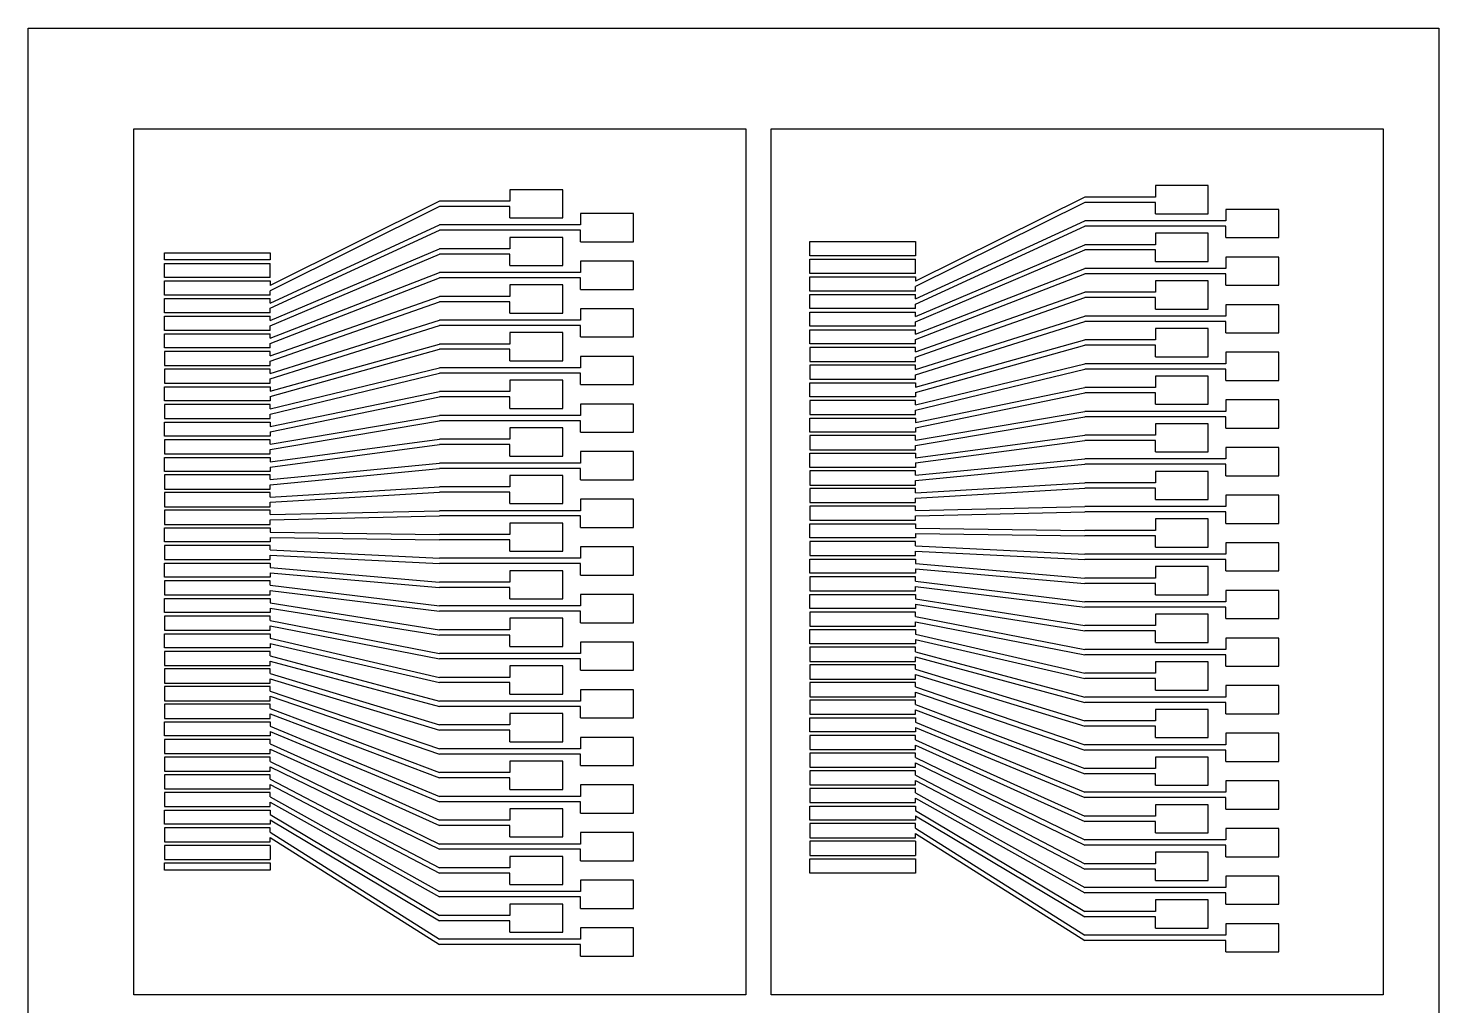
# Model space of a CAD drawing. Header units: inches. Extents: x 15.3 to 55.3, y 12.2 to 82.2.
# Drawn here: x 15.31 to 55.31, y 54.52 to 82.23 of the extents above; entities that cross this region are included whole.
import ezdxf

# ---------------------------------------------------------------- set-up
doc = ezdxf.new("R2010")
doc.units = ezdxf.units.IN
doc.header["$MEASUREMENT"] = 0
doc.layers.add('Foil', color=5, linetype='Continuous')

msp = doc.modelspace()

# ---------------------------------------------------------------- linework, layer by layer
at = {"layer": 'Foil'}
for p, q in [((15.308, 12.23), (15.308, 82.23)), ((15.308, 82.23), (55.308, 82.23)), ((55.308, 82.23), (55.308, 12.23)), ((18.308, 79.374), (35.657, 79.374)), ((18.308, 54.825), (18.308, 79.374)), ((35.657, 79.374), (35.657, 54.825)), ((36.378, 79.374), (53.728, 79.374)), ((36.378, 54.825), (36.378, 79.374)), ((53.728, 79.374), (53.728, 54.825)), ((30.47, 77.652), (28.97, 77.652)), ((28.97, 77.652), (28.97, 77.327)), ((30.47, 76.852), (30.47, 77.652)), ((48.772, 77.768), (47.272, 77.768)), ((47.272, 77.768), (47.272, 77.443)), ((48.772, 76.968), (48.772, 77.768)), ((26.97, 77.327), (22.17, 74.94)), ((28.97, 77.327), (26.97, 77.327)), ((45.272, 77.443), (40.472, 75.055)), ((45.272, 77.293), (40.472, 74.905)), ((47.272, 77.443), (45.272, 77.443)), ((47.272, 77.293), (45.272, 77.293)), ((47.272, 76.968), (47.272, 77.293)), ((26.97, 77.177), (22.17, 74.79)), ((28.97, 77.177), (26.97, 77.177)), ((28.97, 76.852), (28.97, 77.177)), ((28.97, 76.852), (30.47, 76.852)), ((32.47, 76.977), (30.97, 76.977)), ((30.97, 76.977), (30.97, 76.652)), ((32.47, 76.177), (32.47, 76.977)), ((47.272, 76.968), (48.772, 76.968)), ((50.772, 77.093), (49.272, 77.093)), ((49.272, 77.093), (49.272, 76.768)), ((50.772, 76.293), (50.772, 77.093)), ((22.17, 74.44), (26.97, 76.652)), ((22.17, 74.29), (26.97, 76.502)), ((30.97, 76.652), (26.97, 76.652)), ((30.97, 76.502), (26.97, 76.502)), ((30.97, 76.177), (30.97, 76.502)), ((40.472, 74.555), (45.272, 76.768)), ((40.472, 74.405), (45.272, 76.618)), ((49.272, 76.768), (45.272, 76.768)), ((49.272, 76.618), (45.272, 76.618)), ((48.772, 76.418), (47.272, 76.418)), ((47.272, 76.418), (47.272, 76.093)), ((48.772, 75.618), (48.772, 76.418)), ((49.272, 76.293), (49.272, 76.618)), ((30.47, 76.302), (28.97, 76.302)), ((28.97, 76.302), (28.97, 75.977)), ((30.47, 75.502), (30.47, 76.302)), ((30.97, 76.177), (32.47, 76.177)), ((37.472, 75.78), (37.472, 76.18)), ((37.472, 76.18), (40.472, 76.18)), ((40.472, 76.18), (40.472, 75.78)), ((40.472, 74.055), (45.272, 76.093)), ((47.272, 76.093), (45.272, 76.093)), ((49.272, 76.293), (50.772, 76.293)), ((19.17, 75.665), (19.17, 75.865)), ((19.17, 75.865), (22.17, 75.865)), ((22.17, 75.665), (19.17, 75.665)), ((22.17, 73.94), (26.97, 75.977)), ((22.17, 75.865), (22.17, 75.665)), ((22.17, 73.79), (26.97, 75.827)), ((28.97, 75.977), (26.97, 75.977)), ((28.97, 75.827), (26.97, 75.827)), ((28.97, 75.502), (28.97, 75.827)), ((32.47, 75.627), (30.97, 75.627)), ((30.97, 75.627), (30.97, 75.302)), ((32.47, 74.827), (32.47, 75.627)), ((40.472, 75.78), (37.472, 75.78)), ((37.472, 75.28), (37.472, 75.68)), ((37.472, 75.68), (40.472, 75.68)), ((40.472, 73.905), (45.272, 75.943)), ((40.472, 75.28), (40.472, 75.68)), ((47.272, 75.943), (45.272, 75.943)), ((47.272, 75.618), (47.272, 75.943)), ((47.272, 75.618), (48.772, 75.618)), ((50.772, 75.743), (49.272, 75.743)), ((49.272, 75.743), (49.272, 75.418)), ((50.772, 74.943), (50.772, 75.743)), ((19.17, 75.165), (19.17, 75.565)), ((19.17, 75.565), (22.17, 75.565)), ((22.17, 75.165), (22.17, 75.565)), ((22.17, 73.44), (26.97, 75.302)), ((30.97, 75.302), (26.97, 75.302)), ((28.97, 75.502), (30.47, 75.502)), ((40.472, 75.28), (37.472, 75.28)), ((40.472, 73.555), (45.272, 75.418)), ((40.472, 73.405), (45.272, 75.268)), ((49.272, 75.418), (45.272, 75.418)), ((49.272, 75.268), (45.272, 75.268)), ((49.272, 74.943), (49.272, 75.268)), ((22.17, 75.165), (19.17, 75.165)), ((19.17, 74.665), (19.17, 75.065)), ((19.17, 75.065), (22.17, 75.065)), ((22.17, 73.29), (26.97, 75.152)), ((22.17, 75.065), (22.17, 74.94)), ((30.97, 75.152), (26.97, 75.152)), ((30.47, 74.952), (28.97, 74.952)), ((28.97, 74.952), (28.97, 74.627)), ((30.47, 74.152), (30.47, 74.952)), ((30.97, 74.827), (30.97, 75.152)), ((30.97, 74.827), (32.47, 74.827)), ((37.472, 74.78), (37.472, 75.18)), ((37.472, 75.18), (40.472, 75.18)), ((40.472, 75.18), (40.472, 75.055)), ((40.472, 74.78), (40.472, 74.905)), ((48.772, 75.068), (47.272, 75.068)), ((47.272, 75.068), (47.272, 74.743)), ((48.772, 74.268), (48.772, 75.068)), ((49.272, 74.943), (50.772, 74.943)), ((22.17, 74.665), (19.17, 74.665)), ((19.17, 74.165), (19.17, 74.565)), ((19.17, 74.565), (22.17, 74.565)), ((22.17, 74.665), (22.17, 74.79)), ((22.17, 72.94), (26.97, 74.627)), ((22.17, 74.44), (22.17, 74.565)), ((22.17, 72.79), (26.97, 74.477)), ((28.97, 74.627), (26.97, 74.627)), ((28.97, 74.477), (26.97, 74.477)), ((28.97, 74.152), (28.97, 74.477)), ((40.472, 74.78), (37.472, 74.78)), ((37.472, 74.28), (37.472, 74.68)), ((37.472, 74.68), (40.472, 74.68)), ((40.472, 73.055), (45.272, 74.743)), ((40.472, 74.555), (40.472, 74.68)), ((40.472, 72.905), (45.272, 74.593)), ((40.472, 74.28), (40.472, 74.405)), ((47.272, 74.743), (45.272, 74.743)), ((47.272, 74.593), (45.272, 74.593)), ((47.272, 74.268), (47.272, 74.593)), ((22.17, 74.165), (19.17, 74.165)), ((19.17, 73.665), (19.17, 74.065)), ((19.17, 74.065), (22.17, 74.065)), ((22.17, 74.165), (22.17, 74.29)), ((22.17, 73.94), (22.17, 74.065)), ((28.97, 74.152), (30.47, 74.152)), ((32.47, 74.277), (30.97, 74.277)), ((30.97, 74.277), (30.97, 73.952)), ((32.47, 73.477), (32.47, 74.277)), ((40.472, 74.28), (37.472, 74.28)), ((37.472, 73.78), (37.472, 74.18)), ((37.472, 74.18), (40.472, 74.18)), ((40.472, 74.055), (40.472, 74.18)), ((40.472, 72.555), (45.272, 74.068)), ((49.272, 74.068), (45.272, 74.068)), ((47.272, 74.268), (48.772, 74.268)), ((50.772, 74.393), (49.272, 74.393)), ((49.272, 74.393), (49.272, 74.068)), ((50.772, 73.593), (50.772, 74.393)), ((22.17, 73.665), (19.17, 73.665)), ((22.17, 72.44), (26.97, 73.952)), ((22.17, 72.29), (26.97, 73.802)), ((22.17, 73.665), (22.17, 73.79)), ((30.97, 73.952), (26.97, 73.952)), ((30.97, 73.802), (26.97, 73.802)), ((30.47, 73.602), (28.97, 73.602)), ((28.97, 73.602), (28.97, 73.277)), ((30.47, 72.802), (30.47, 73.602)), ((30.97, 73.477), (30.97, 73.802)), ((40.472, 73.78), (37.472, 73.78)), ((37.472, 73.28), (37.472, 73.68)), ((37.472, 73.68), (40.472, 73.68)), ((40.472, 72.405), (45.272, 73.918)), ((40.472, 73.78), (40.472, 73.905)), ((40.472, 73.555), (40.472, 73.68)), ((49.272, 73.918), (45.272, 73.918)), ((48.772, 73.718), (47.272, 73.718)), ((47.272, 73.718), (47.272, 73.393)), ((48.772, 72.918), (48.772, 73.718)), ((49.272, 73.593), (49.272, 73.918)), ((19.17, 73.165), (19.17, 73.565)), ((19.17, 73.565), (22.17, 73.565)), ((22.17, 73.44), (22.17, 73.565)), ((22.17, 73.165), (22.17, 73.29)), ((22.17, 71.94), (26.97, 73.277)), ((28.97, 73.277), (26.97, 73.277)), ((30.97, 73.477), (32.47, 73.477)), ((40.472, 73.28), (37.472, 73.28)), ((40.472, 73.28), (40.472, 73.405)), ((40.472, 72.055), (45.272, 73.393)), ((40.472, 71.905), (45.272, 73.243)), ((47.272, 73.393), (45.272, 73.393)), ((47.272, 73.243), (45.272, 73.243)), ((47.272, 72.918), (47.272, 73.243)), ((49.272, 73.593), (50.772, 73.593)), ((22.17, 73.165), (19.17, 73.165)), ((22.17, 73.065), (19.17, 73.065)), ((19.17, 73.065), (19.17, 72.665)), ((22.17, 71.79), (26.97, 73.127)), ((22.17, 72.94), (22.17, 73.065)), ((28.97, 73.127), (26.97, 73.127)), ((28.97, 72.802), (28.97, 73.127)), ((28.97, 72.802), (30.47, 72.802)), ((32.47, 72.927), (30.97, 72.927)), ((30.97, 72.927), (30.97, 72.602)), ((32.47, 72.127), (32.47, 72.927)), ((40.472, 73.18), (37.472, 73.18)), ((37.472, 73.18), (37.472, 72.78)), ((40.472, 73.055), (40.472, 73.18)), ((40.472, 72.78), (40.472, 72.905)), ((47.272, 72.918), (48.772, 72.918)), ((50.772, 73.043), (49.272, 73.043)), ((49.272, 73.043), (49.272, 72.718)), ((50.772, 72.243), (50.772, 73.043)), ((19.17, 72.665), (22.17, 72.665)), ((22.17, 72.565), (19.17, 72.565)), ((19.17, 72.565), (19.17, 72.165)), ((22.17, 72.665), (22.17, 72.79)), ((22.17, 71.44), (26.97, 72.602)), ((22.17, 72.44), (22.17, 72.565)), ((22.17, 71.29), (26.97, 72.452)), ((30.97, 72.602), (26.97, 72.602)), ((30.97, 72.452), (26.97, 72.452)), ((30.97, 72.127), (30.97, 72.452)), ((37.472, 72.78), (40.472, 72.78)), ((40.472, 72.68), (37.472, 72.68)), ((37.472, 72.68), (37.472, 72.28)), ((40.472, 71.555), (45.272, 72.718)), ((40.472, 72.555), (40.472, 72.68)), ((40.472, 71.405), (45.272, 72.568)), ((40.472, 72.28), (40.472, 72.405)), ((49.272, 72.718), (45.272, 72.718)), ((49.272, 72.568), (45.272, 72.568)), ((49.272, 72.243), (49.272, 72.568)), ((19.17, 72.165), (22.17, 72.165)), ((19.17, 71.665), (19.17, 72.065)), ((19.17, 72.065), (22.17, 72.065)), ((22.17, 72.165), (22.17, 72.29)), ((22.17, 72.065), (22.17, 71.94)), ((30.47, 72.252), (28.97, 72.252)), ((28.97, 72.252), (28.97, 71.927)), ((30.47, 71.452), (30.47, 72.252)), ((30.97, 72.127), (32.47, 72.127)), ((37.472, 72.28), (40.472, 72.28)), ((37.472, 71.78), (37.472, 72.18)), ((37.472, 72.18), (40.472, 72.18)), ((40.472, 72.18), (40.472, 72.055)), ((40.472, 71.055), (45.272, 72.043)), ((47.272, 72.043), (45.272, 72.043)), ((48.772, 72.368), (47.272, 72.368)), ((47.272, 72.368), (47.272, 72.043)), ((48.772, 71.568), (48.772, 72.368)), ((49.272, 72.243), (50.772, 72.243)), ((22.17, 71.665), (19.17, 71.665)), ((22.17, 70.94), (26.97, 71.927)), ((22.17, 71.79), (22.17, 71.665)), ((22.17, 70.79), (26.97, 71.777)), ((28.97, 71.927), (26.97, 71.927)), ((28.97, 71.777), (26.97, 71.777)), ((28.97, 71.452), (28.97, 71.777)), ((40.472, 71.78), (37.472, 71.78)), ((40.472, 71.68), (37.472, 71.68)), ((37.472, 71.68), (37.472, 71.28)), ((40.472, 71.905), (40.472, 71.78)), ((40.472, 70.905), (45.272, 71.893)), ((40.472, 71.555), (40.472, 71.68)), ((47.272, 71.893), (45.272, 71.893)), ((47.272, 71.568), (47.272, 71.893)), ((50.772, 71.693), (49.272, 71.693)), ((49.272, 71.693), (49.272, 71.368)), ((50.772, 70.893), (50.772, 71.693)), ((22.17, 71.565), (19.17, 71.565)), ((19.17, 71.565), (19.17, 71.165)), ((22.17, 71.44), (22.17, 71.565)), ((22.17, 71.165), (22.17, 71.29)), ((22.17, 70.44), (26.97, 71.252)), ((30.97, 71.252), (26.97, 71.252)), ((28.97, 71.452), (30.47, 71.452)), ((32.47, 71.577), (30.97, 71.577)), ((30.97, 71.577), (30.97, 71.252)), ((32.47, 70.777), (32.47, 71.577)), ((37.472, 71.28), (40.472, 71.28)), ((40.472, 71.28), (40.472, 71.405)), ((40.472, 70.555), (45.272, 71.368)), ((40.472, 70.405), (45.272, 71.218)), ((49.272, 71.368), (45.272, 71.368)), ((49.272, 71.218), (45.272, 71.218)), ((47.272, 71.568), (48.772, 71.568)), ((49.272, 70.893), (49.272, 71.218)), ((19.17, 71.165), (22.17, 71.165)), ((19.17, 70.665), (19.17, 71.065)), ((19.17, 71.065), (22.17, 71.065)), ((22.17, 70.29), (26.97, 71.102)), ((22.17, 71.065), (22.17, 70.94)), ((30.97, 71.102), (26.97, 71.102)), ((30.47, 70.902), (28.97, 70.902)), ((28.97, 70.902), (28.97, 70.577)), ((30.47, 70.102), (30.47, 70.902)), ((30.97, 70.777), (30.97, 71.102)), ((37.472, 70.78), (37.472, 71.18)), ((37.472, 71.18), (40.472, 71.18)), ((40.472, 71.18), (40.472, 71.055)), ((40.472, 70.905), (40.472, 70.78)), ((48.772, 71.018), (47.272, 71.018)), ((47.272, 71.018), (47.272, 70.693)), ((48.772, 70.218), (48.772, 71.018)), ((49.272, 70.893), (50.772, 70.893)), ((22.17, 70.665), (19.17, 70.665)), ((22.17, 70.565), (19.17, 70.565)), ((19.17, 70.565), (19.17, 70.165)), ((22.17, 70.79), (22.17, 70.665)), ((22.17, 69.94), (26.97, 70.577)), ((22.17, 70.44), (22.17, 70.565)), ((22.17, 69.79), (26.97, 70.427)), ((28.97, 70.577), (26.97, 70.577)), ((28.97, 70.427), (26.97, 70.427)), ((28.97, 70.102), (28.97, 70.427)), ((30.97, 70.777), (32.47, 70.777)), ((40.472, 70.78), (37.472, 70.78)), ((40.472, 70.68), (37.472, 70.68)), ((37.472, 70.68), (37.472, 70.28)), ((40.472, 70.055), (45.272, 70.693)), ((40.472, 70.555), (40.472, 70.68)), ((40.472, 69.905), (45.272, 70.543)), ((40.472, 70.28), (40.472, 70.405)), ((47.272, 70.693), (45.272, 70.693)), ((47.272, 70.543), (45.272, 70.543)), ((47.272, 70.218), (47.272, 70.543)), ((19.17, 70.165), (22.17, 70.165)), ((19.17, 69.665), (19.17, 70.065)), ((19.17, 70.065), (22.17, 70.065)), ((22.17, 70.165), (22.17, 70.29)), ((22.17, 70.065), (22.17, 69.94)), ((28.97, 70.102), (30.47, 70.102)), ((32.47, 70.227), (30.97, 70.227)), ((30.97, 70.227), (30.97, 69.902)), ((32.47, 69.427), (32.47, 70.227)), ((37.472, 70.28), (40.472, 70.28)), ((37.472, 69.78), (37.472, 70.18)), ((37.472, 70.18), (40.472, 70.18)), ((40.472, 70.18), (40.472, 70.055)), ((40.472, 69.555), (45.272, 70.018)), ((49.272, 70.018), (45.272, 70.018)), ((47.272, 70.218), (48.772, 70.218)), ((50.772, 70.343), (49.272, 70.343)), ((49.272, 70.343), (49.272, 70.018)), ((50.772, 69.543), (50.772, 70.343)), ((22.17, 69.665), (19.17, 69.665)), ((22.17, 69.44), (26.97, 69.902)), ((22.17, 69.79), (22.17, 69.665)), ((22.17, 69.29), (26.97, 69.752)), ((30.97, 69.902), (26.97, 69.902)), ((30.97, 69.752), (26.97, 69.752)), ((30.97, 69.427), (30.97, 69.752)), ((40.472, 69.78), (37.472, 69.78)), ((40.472, 69.68), (37.472, 69.68)), ((37.472, 69.68), (37.472, 69.28)), ((40.472, 69.905), (40.472, 69.78)), ((40.472, 69.405), (45.272, 69.868)), ((40.472, 69.555), (40.472, 69.68)), ((49.272, 69.868), (45.272, 69.868)), ((48.772, 69.668), (47.272, 69.668)), ((47.272, 69.668), (47.272, 69.343)), ((48.772, 68.868), (48.772, 69.668)), ((49.272, 69.543), (49.272, 69.868)), ((22.17, 69.565), (19.17, 69.565)), ((19.17, 69.565), (19.17, 69.165)), ((22.17, 69.44), (22.17, 69.565)), ((22.17, 69.165), (22.17, 69.29)), ((22.17, 68.94), (26.97, 69.227)), ((28.97, 69.227), (26.97, 69.227)), ((30.47, 69.552), (28.97, 69.552)), ((28.97, 69.552), (28.97, 69.227)), ((30.47, 68.752), (30.47, 69.552)), ((30.97, 69.427), (32.47, 69.427)), ((37.472, 69.28), (40.472, 69.28)), ((40.472, 69.28), (40.472, 69.405)), ((40.472, 69.055), (45.272, 69.343)), ((47.272, 69.343), (45.272, 69.343)), ((49.272, 69.543), (50.772, 69.543)), ((19.17, 69.165), (22.17, 69.165)), ((22.17, 69.065), (19.17, 69.065)), ((19.17, 69.065), (19.17, 68.665)), ((22.17, 68.79), (26.97, 69.077)), ((22.17, 68.94), (22.17, 69.065)), ((28.97, 69.077), (26.97, 69.077)), ((28.97, 68.752), (28.97, 69.077)), ((32.47, 68.877), (30.97, 68.877)), ((30.97, 68.877), (30.97, 68.552)), ((32.47, 68.077), (32.47, 68.877)), ((40.472, 69.18), (37.472, 69.18)), ((37.472, 69.18), (37.472, 68.78)), ((40.472, 68.905), (45.272, 69.193)), ((40.472, 69.055), (40.472, 69.18)), ((40.472, 68.78), (40.472, 68.905)), ((47.272, 69.193), (45.272, 69.193)), ((47.272, 68.868), (47.272, 69.193)), ((47.272, 68.868), (48.772, 68.868)), ((50.772, 68.993), (49.272, 68.993)), ((49.272, 68.993), (49.272, 68.668)), ((50.772, 68.193), (50.772, 68.993)), ((19.17, 68.665), (22.17, 68.665)), ((22.17, 68.565), (19.17, 68.565)), ((19.17, 68.565), (19.17, 68.165)), ((22.17, 68.665), (22.17, 68.79)), ((22.17, 68.44), (22.17, 68.565)), ((22.17, 68.44), (26.97, 68.552)), ((22.17, 68.29), (26.97, 68.402)), ((30.97, 68.552), (26.97, 68.552)), ((30.97, 68.402), (26.97, 68.402)), ((28.97, 68.752), (30.47, 68.752)), ((30.97, 68.077), (30.97, 68.402)), ((37.472, 68.78), (40.472, 68.78)), ((40.472, 68.68), (37.472, 68.68)), ((37.472, 68.68), (37.472, 68.28)), ((40.472, 68.555), (40.472, 68.68)), ((40.472, 68.555), (45.272, 68.668)), ((40.472, 68.405), (45.272, 68.518)), ((40.472, 68.28), (40.472, 68.405)), ((49.272, 68.668), (45.272, 68.668)), ((49.272, 68.518), (45.272, 68.518)), ((49.272, 68.193), (49.272, 68.518)), ((19.17, 68.165), (22.17, 68.165)), ((19.17, 67.665), (19.17, 68.065)), ((19.17, 68.065), (22.17, 68.065)), ((22.17, 68.165), (22.17, 68.29)), ((22.17, 68.065), (22.17, 67.94)), ((30.47, 68.202), (28.97, 68.202)), ((28.97, 68.202), (28.97, 67.877)), ((30.47, 67.402), (30.47, 68.202)), ((30.97, 68.077), (32.47, 68.077)), ((37.472, 68.28), (40.472, 68.28)), ((37.472, 67.78), (37.472, 68.18)), ((37.472, 68.18), (40.472, 68.18)), ((40.472, 68.18), (40.472, 68.055)), ((40.472, 68.055), (45.272, 67.993)), ((48.772, 68.318), (47.272, 68.318)), ((47.272, 68.318), (47.272, 67.993)), ((48.772, 67.518), (48.772, 68.318)), ((49.272, 68.193), (50.772, 68.193)), ((22.17, 67.665), (19.17, 67.665)), ((22.17, 67.94), (26.97, 67.877)), ((22.17, 67.79), (22.17, 67.665)), ((22.17, 67.79), (26.97, 67.727)), ((28.97, 67.877), (26.97, 67.877)), ((28.97, 67.727), (26.97, 67.727)), ((28.97, 67.402), (28.97, 67.727)), ((40.472, 67.78), (37.472, 67.78)), ((40.472, 67.68), (37.472, 67.68)), ((37.472, 67.68), (37.472, 67.28)), ((40.472, 67.905), (40.472, 67.78)), ((40.472, 67.905), (45.272, 67.843)), ((40.472, 67.555), (40.472, 67.68)), ((47.272, 67.993), (45.272, 67.993)), ((47.272, 67.843), (45.272, 67.843)), ((47.272, 67.518), (47.272, 67.843)), ((50.772, 67.643), (49.272, 67.643)), ((49.272, 67.643), (49.272, 67.318)), ((50.772, 66.843), (50.772, 67.643)), ((22.17, 67.565), (19.17, 67.565)), ((19.17, 67.565), (19.17, 67.165)), ((22.17, 67.44), (22.17, 67.565)), ((22.17, 67.44), (26.97, 67.202)), ((22.17, 67.165), (22.17, 67.29)), ((22.17, 67.29), (26.97, 67.052)), ((30.97, 67.202), (26.97, 67.202)), ((28.97, 67.402), (30.47, 67.402)), ((32.47, 67.527), (30.97, 67.527)), ((30.97, 67.527), (30.97, 67.202)), ((32.47, 66.727), (32.47, 67.527)), ((37.472, 67.28), (40.472, 67.28)), ((40.472, 67.555), (45.272, 67.318)), ((40.472, 67.28), (40.472, 67.405)), ((40.472, 67.405), (45.272, 67.168)), ((49.272, 67.318), (45.272, 67.318)), ((47.272, 67.518), (48.772, 67.518)), ((19.17, 67.165), (22.17, 67.165)), ((19.17, 66.665), (19.17, 67.065)), ((19.17, 67.065), (22.17, 67.065)), ((22.17, 67.065), (22.17, 66.94)), ((22.17, 66.94), (26.97, 66.527)), ((30.97, 67.052), (26.97, 67.052)), ((30.47, 66.852), (28.97, 66.852)), ((28.97, 66.852), (28.97, 66.527)), ((30.47, 66.052), (30.47, 66.852)), ((30.97, 66.727), (30.97, 67.052)), ((37.472, 66.78), (37.472, 67.18)), ((37.472, 67.18), (40.472, 67.18)), ((40.472, 67.18), (40.472, 67.055)), ((40.472, 67.055), (45.272, 66.643)), ((40.472, 66.905), (40.472, 66.78)), ((40.472, 66.905), (45.272, 66.493)), ((49.272, 67.168), (45.272, 67.168)), ((48.772, 66.968), (47.272, 66.968)), ((47.272, 66.968), (47.272, 66.643)), ((48.772, 66.168), (48.772, 66.968)), ((49.272, 66.843), (49.272, 67.168)), ((49.272, 66.843), (50.772, 66.843)), ((22.17, 66.665), (19.17, 66.665)), ((22.17, 66.565), (19.17, 66.565)), ((19.17, 66.565), (19.17, 66.165)), ((22.17, 66.79), (22.17, 66.665)), ((22.17, 66.79), (26.97, 66.377)), ((22.17, 66.44), (22.17, 66.565)), ((22.17, 66.44), (26.97, 65.852)), ((28.97, 66.527), (26.97, 66.527)), ((30.97, 66.727), (32.47, 66.727)), ((40.472, 66.78), (37.472, 66.78)), ((40.472, 66.68), (37.472, 66.68)), ((37.472, 66.68), (37.472, 66.28)), ((40.472, 66.555), (40.472, 66.68)), ((40.472, 66.555), (45.272, 65.968)), ((40.472, 66.28), (40.472, 66.405)), ((40.472, 66.405), (45.272, 65.818)), ((47.272, 66.643), (45.272, 66.643)), ((47.272, 66.493), (45.272, 66.493)), ((47.272, 66.168), (47.272, 66.493)), ((19.17, 66.165), (22.17, 66.165)), ((19.17, 65.665), (19.17, 66.065)), ((19.17, 66.065), (22.17, 66.065)), ((22.17, 66.165), (22.17, 66.29)), ((22.17, 66.29), (26.97, 65.702)), ((22.17, 66.065), (22.17, 65.94)), ((28.97, 66.377), (26.97, 66.377)), ((28.97, 66.052), (28.97, 66.377)), ((28.97, 66.052), (30.47, 66.052)), ((32.47, 66.177), (30.97, 66.177)), ((30.97, 66.177), (30.97, 65.852)), ((32.47, 65.377), (32.47, 66.177)), ((37.472, 66.28), (40.472, 66.28)), ((37.472, 65.78), (37.472, 66.18)), ((37.472, 66.18), (40.472, 66.18)), ((40.472, 66.18), (40.472, 66.055)), ((40.472, 66.055), (45.272, 65.293)), ((47.272, 66.168), (48.772, 66.168)), ((50.772, 66.293), (49.272, 66.293)), ((49.272, 66.293), (49.272, 65.968)), ((50.772, 65.493), (50.772, 66.293)), ((22.17, 65.665), (19.17, 65.665)), ((22.17, 65.94), (26.97, 65.177)), ((22.17, 65.79), (22.17, 65.665)), ((22.17, 65.79), (26.97, 65.027)), ((30.97, 65.852), (26.97, 65.852)), ((30.97, 65.702), (26.97, 65.702)), ((30.97, 65.377), (30.97, 65.702)), ((40.472, 65.78), (37.472, 65.78)), ((40.472, 65.68), (37.472, 65.68)), ((37.472, 65.68), (37.472, 65.28)), ((40.472, 65.905), (40.472, 65.78)), ((40.472, 65.905), (45.272, 65.143)), ((40.472, 65.555), (40.472, 65.68)), ((49.272, 65.968), (45.272, 65.968)), ((49.272, 65.818), (45.272, 65.818)), ((48.772, 65.618), (47.272, 65.618)), ((47.272, 65.618), (47.272, 65.293)), ((48.772, 64.818), (48.772, 65.618)), ((49.272, 65.493), (49.272, 65.818)), ((22.17, 65.565), (19.17, 65.565)), ((19.17, 65.565), (19.17, 65.165)), ((22.17, 65.44), (22.17, 65.565)), ((22.17, 65.44), (26.97, 64.502)), ((22.17, 65.165), (22.17, 65.29)), ((22.17, 65.29), (26.97, 64.352)), ((30.47, 65.502), (28.97, 65.502)), ((28.97, 65.502), (28.97, 65.177)), ((30.47, 64.702), (30.47, 65.502)), ((30.97, 65.377), (32.47, 65.377)), ((37.472, 65.28), (40.472, 65.28)), ((40.472, 65.555), (45.272, 64.618)), ((40.472, 65.28), (40.472, 65.405)), ((40.472, 65.405), (45.272, 64.468)), ((47.272, 65.293), (45.272, 65.293)), ((49.272, 65.493), (50.772, 65.493)), ((19.17, 65.165), (22.17, 65.165)), ((19.17, 64.665), (19.17, 65.065)), ((19.17, 65.065), (22.17, 65.065)), ((22.17, 65.065), (22.17, 64.94)), ((22.17, 64.94), (26.97, 63.827)), ((28.97, 65.177), (26.97, 65.177)), ((28.97, 65.027), (26.97, 65.027)), ((28.97, 64.702), (28.97, 65.027)), ((32.47, 64.827), (30.97, 64.827)), ((30.97, 64.827), (30.97, 64.502)), ((32.47, 64.027), (32.47, 64.827)), ((37.472, 64.78), (37.472, 65.18)), ((37.472, 65.18), (40.472, 65.18)), ((40.472, 65.18), (40.472, 65.055)), ((40.472, 65.055), (45.272, 63.943)), ((40.472, 64.905), (40.472, 64.78)), ((40.472, 64.905), (45.272, 63.793)), ((47.272, 65.143), (45.272, 65.143)), ((47.272, 64.818), (47.272, 65.143)), ((47.272, 64.818), (48.772, 64.818)), ((50.772, 64.943), (49.272, 64.943)), ((49.272, 64.943), (49.272, 64.618)), ((50.772, 64.143), (50.772, 64.943)), ((22.17, 64.665), (19.17, 64.665)), ((22.17, 64.565), (19.17, 64.565)), ((19.17, 64.565), (19.17, 64.165)), ((22.17, 64.79), (22.17, 64.665)), ((22.17, 64.79), (26.97, 63.677)), ((22.17, 64.44), (22.17, 64.565)), ((22.17, 64.44), (26.97, 63.152)), ((30.97, 64.502), (26.97, 64.502)), ((28.97, 64.702), (30.47, 64.702)), ((40.472, 64.78), (37.472, 64.78)), ((40.472, 64.68), (37.472, 64.68)), ((37.472, 64.68), (37.472, 64.28)), ((40.472, 64.555), (40.472, 64.68)), ((40.472, 64.555), (45.272, 63.268)), ((40.472, 64.28), (40.472, 64.405)), ((40.472, 64.405), (45.272, 63.118)), ((49.272, 64.618), (45.272, 64.618)), ((49.272, 64.468), (45.272, 64.468)), ((49.272, 64.143), (49.272, 64.468)), ((19.17, 64.165), (22.17, 64.165)), ((22.17, 64.065), (19.17, 64.065)), ((19.17, 64.065), (19.17, 63.665)), ((22.17, 64.165), (22.17, 64.29)), ((22.17, 64.29), (26.97, 63.002)), ((22.17, 63.94), (22.17, 64.065)), ((30.97, 64.352), (26.97, 64.352)), ((30.47, 64.152), (28.97, 64.152)), ((28.97, 64.152), (28.97, 63.827)), ((30.47, 63.352), (30.47, 64.152)), ((30.97, 64.027), (30.97, 64.352)), ((30.97, 64.027), (32.47, 64.027)), ((37.472, 64.28), (40.472, 64.28)), ((40.472, 64.18), (37.472, 64.18)), ((37.472, 64.18), (37.472, 63.78)), ((40.472, 64.055), (40.472, 64.18)), ((40.472, 64.055), (45.272, 62.593)), ((48.772, 64.268), (47.272, 64.268)), ((47.272, 64.268), (47.272, 63.943)), ((48.772, 63.468), (48.772, 64.268)), ((49.272, 64.143), (50.772, 64.143)), ((19.17, 63.665), (22.17, 63.665)), ((22.17, 63.94), (26.97, 62.477)), ((22.17, 63.665), (22.17, 63.79)), ((22.17, 63.79), (26.97, 62.327)), ((28.97, 63.827), (26.97, 63.827)), ((28.97, 63.677), (26.97, 63.677)), ((28.97, 63.352), (28.97, 63.677)), ((37.472, 63.78), (40.472, 63.78)), ((40.472, 63.68), (37.472, 63.68)), ((37.472, 63.68), (37.472, 63.28)), ((40.472, 63.78), (40.472, 63.905)), ((40.472, 63.905), (45.272, 62.443)), ((40.472, 63.555), (40.472, 63.68)), ((47.272, 63.943), (45.272, 63.943)), ((47.272, 63.793), (45.272, 63.793)), ((47.272, 63.468), (47.272, 63.793)), ((22.17, 63.565), (19.17, 63.565)), ((19.17, 63.565), (19.17, 63.165)), ((22.17, 63.44), (22.17, 63.565)), ((22.17, 63.44), (26.97, 61.802)), ((22.17, 63.165), (22.17, 63.29)), ((22.17, 63.29), (26.97, 61.652)), ((28.97, 63.352), (30.47, 63.352)), ((32.47, 63.477), (30.97, 63.477)), ((30.97, 63.477), (30.97, 63.152)), ((32.47, 62.677), (32.47, 63.477)), ((37.472, 63.28), (40.472, 63.28)), ((40.472, 63.555), (45.272, 61.918)), ((40.472, 63.28), (40.472, 63.405)), ((40.472, 63.405), (45.272, 61.768)), ((49.272, 63.268), (45.272, 63.268)), ((47.272, 63.468), (48.772, 63.468)), ((50.772, 63.593), (49.272, 63.593)), ((49.272, 63.593), (49.272, 63.268)), ((50.772, 62.793), (50.772, 63.593)), ((19.17, 63.165), (22.17, 63.165)), ((22.17, 63.065), (19.17, 63.065)), ((19.17, 63.065), (19.17, 62.665)), ((22.17, 62.94), (22.17, 63.065)), ((22.17, 62.94), (26.97, 61.127)), ((30.97, 63.152), (26.97, 63.152)), ((30.97, 63.002), (26.97, 63.002)), ((30.47, 62.802), (28.97, 62.802)), ((28.97, 62.802), (28.97, 62.477)), ((30.47, 62.002), (30.47, 62.802)), ((30.97, 62.677), (30.97, 63.002)), ((40.472, 63.18), (37.472, 63.18)), ((37.472, 63.18), (37.472, 62.78)), ((40.472, 63.055), (40.472, 63.18)), ((40.472, 63.055), (45.272, 61.243)), ((40.472, 62.78), (40.472, 62.905)), ((40.472, 62.905), (45.272, 61.093)), ((49.272, 63.118), (45.272, 63.118)), ((48.772, 62.918), (47.272, 62.918)), ((47.272, 62.918), (47.272, 62.593)), ((48.772, 62.118), (48.772, 62.918)), ((49.272, 62.793), (49.272, 63.118)), ((19.17, 62.665), (22.17, 62.665)), ((19.17, 62.165), (19.17, 62.565)), ((19.17, 62.565), (22.17, 62.565)), ((22.17, 62.665), (22.17, 62.79)), ((22.17, 62.79), (26.97, 60.977)), ((22.17, 62.565), (22.17, 62.44)), ((22.17, 62.44), (26.97, 60.452)), ((28.97, 62.477), (26.97, 62.477)), ((30.97, 62.677), (32.47, 62.677)), ((37.472, 62.78), (40.472, 62.78)), ((37.472, 62.28), (37.472, 62.68)), ((37.472, 62.68), (40.472, 62.68)), ((40.472, 62.68), (40.472, 62.555)), ((40.472, 62.555), (45.272, 60.568)), ((40.472, 62.405), (40.472, 62.28)), ((40.472, 62.405), (45.272, 60.418)), ((47.272, 62.593), (45.272, 62.593)), ((47.272, 62.443), (45.272, 62.443)), ((47.272, 62.118), (47.272, 62.443)), ((49.272, 62.793), (50.772, 62.793)), ((22.17, 62.165), (19.17, 62.165)), ((22.17, 62.065), (19.17, 62.065)), ((19.17, 62.065), (19.17, 61.665)), ((22.17, 62.29), (22.17, 62.165)), ((22.17, 62.29), (26.97, 60.302)), ((22.17, 61.94), (22.17, 62.065)), ((28.97, 62.327), (26.97, 62.327)), ((28.97, 62.002), (28.97, 62.327)), ((28.97, 62.002), (30.47, 62.002)), ((32.47, 62.127), (30.97, 62.127)), ((30.97, 62.127), (30.97, 61.802)), ((32.47, 61.327), (32.47, 62.127)), ((40.472, 62.28), (37.472, 62.28)), ((40.472, 62.18), (37.472, 62.18)), ((37.472, 62.18), (37.472, 61.78)), ((40.472, 62.055), (40.472, 62.18)), ((40.472, 62.055), (45.272, 59.893)), ((47.272, 62.118), (48.772, 62.118)), ((50.772, 62.243), (49.272, 62.243)), ((49.272, 62.243), (49.272, 61.918)), ((50.772, 61.443), (50.772, 62.243)), ((19.17, 61.665), (22.17, 61.665)), ((22.17, 61.94), (26.97, 59.777)), ((22.17, 61.665), (22.17, 61.79)), ((22.17, 61.79), (26.97, 59.627)), ((30.97, 61.802), (26.97, 61.802)), ((30.97, 61.652), (26.97, 61.652)), ((30.97, 61.327), (30.97, 61.652)), ((37.472, 61.78), (40.472, 61.78)), ((40.472, 61.68), (37.472, 61.68)), ((37.472, 61.68), (37.472, 61.28)), ((40.472, 61.78), (40.472, 61.905)), ((40.472, 61.905), (45.272, 59.743)), ((40.472, 61.555), (40.472, 61.68)), ((49.272, 61.918), (45.272, 61.918)), ((49.272, 61.768), (45.272, 61.768)), ((49.272, 61.443), (49.272, 61.768)), ((22.17, 61.565), (19.17, 61.565)), ((19.17, 61.565), (19.17, 61.165)), ((22.17, 61.44), (22.17, 61.565)), ((22.17, 61.44), (26.97, 59.102)), ((22.17, 61.165), (22.17, 61.29)), ((22.17, 61.29), (26.97, 58.952)), ((30.47, 61.452), (28.97, 61.452)), ((28.97, 61.452), (28.97, 61.127)), ((30.47, 60.652), (30.47, 61.452)), ((30.97, 61.327), (32.47, 61.327)), ((37.472, 61.28), (40.472, 61.28)), ((40.472, 61.555), (45.272, 59.218)), ((40.472, 61.28), (40.472, 61.405)), ((40.472, 61.405), (45.272, 59.068)), ((47.272, 61.243), (45.272, 61.243)), ((48.772, 61.568), (47.272, 61.568)), ((47.272, 61.568), (47.272, 61.243)), ((48.772, 60.768), (48.772, 61.568)), ((49.272, 61.443), (50.772, 61.443)), ((19.17, 61.165), (22.17, 61.165)), ((22.17, 61.065), (19.17, 61.065)), ((19.17, 61.065), (19.17, 60.665)), ((22.17, 60.94), (22.17, 61.065)), ((22.17, 60.94), (26.97, 58.427)), ((28.97, 61.127), (26.97, 61.127)), ((28.97, 60.977), (26.97, 60.977)), ((28.97, 60.652), (28.97, 60.977)), ((40.472, 61.18), (37.472, 61.18)), ((37.472, 61.18), (37.472, 60.78)), ((40.472, 61.055), (40.472, 61.18)), ((40.472, 61.055), (45.272, 58.543)), ((40.472, 60.78), (40.472, 60.905)), ((40.472, 60.905), (45.272, 58.393)), ((47.272, 61.093), (45.272, 61.093)), ((47.272, 60.768), (47.272, 61.093)), ((50.772, 60.893), (49.272, 60.893)), ((49.272, 60.893), (49.272, 60.568)), ((50.772, 60.093), (50.772, 60.893)), ((19.17, 60.665), (22.17, 60.665)), ((22.17, 60.565), (19.17, 60.565)), ((19.17, 60.565), (19.17, 60.165)), ((22.17, 60.665), (22.17, 60.79)), ((22.17, 60.79), (26.97, 58.277)), ((22.17, 60.44), (22.17, 60.565)), ((22.17, 60.44), (26.97, 57.752)), ((30.97, 60.452), (26.97, 60.452)), ((28.97, 60.652), (30.47, 60.652)), ((32.47, 60.777), (30.97, 60.777)), ((30.97, 60.777), (30.97, 60.452)), ((32.47, 59.977), (32.47, 60.777)), ((37.472, 60.78), (40.472, 60.78)), ((40.472, 60.68), (37.472, 60.68)), ((37.472, 60.68), (37.472, 60.28)), ((40.472, 60.555), (40.472, 60.68)), ((40.472, 60.555), (45.272, 57.868)), ((40.472, 60.28), (40.472, 60.405)), ((40.472, 60.405), (45.272, 57.718)), ((49.272, 60.568), (45.272, 60.568)), ((49.272, 60.418), (45.272, 60.418)), ((47.272, 60.768), (48.772, 60.768)), ((49.272, 60.093), (49.272, 60.418)), ((19.17, 60.165), (22.17, 60.165)), ((19.17, 59.665), (19.17, 60.065)), ((19.17, 60.065), (22.17, 60.065)), ((22.17, 60.165), (22.17, 60.29)), ((22.17, 60.29), (26.97, 57.602)), ((22.17, 60.065), (22.17, 59.94)), ((30.97, 60.302), (26.97, 60.302)), ((30.47, 60.102), (28.97, 60.102)), ((28.97, 60.102), (28.97, 59.777)), ((30.47, 59.302), (30.47, 60.102)), ((30.97, 59.977), (30.97, 60.302)), ((37.472, 60.28), (40.472, 60.28)), ((37.472, 59.78), (37.472, 60.18)), ((37.472, 60.18), (40.472, 60.18)), ((40.472, 60.18), (40.472, 60.055)), ((40.472, 60.055), (45.272, 57.193)), ((48.772, 60.218), (47.272, 60.218)), ((47.272, 60.218), (47.272, 59.893)), ((48.772, 59.418), (48.772, 60.218)), ((49.272, 60.093), (50.772, 60.093)), ((22.17, 59.665), (19.17, 59.665)), ((22.17, 59.94), (26.97, 57.077)), ((22.17, 59.79), (22.17, 59.665)), ((22.17, 59.79), (26.97, 56.927)), ((28.97, 59.777), (26.97, 59.777)), ((28.97, 59.627), (26.97, 59.627)), ((28.97, 59.302), (28.97, 59.627)), ((30.97, 59.977), (32.47, 59.977)), ((40.472, 59.78), (37.472, 59.78)), ((40.472, 59.68), (37.472, 59.68)), ((37.472, 59.68), (37.472, 59.28)), ((40.472, 59.905), (40.472, 59.78)), ((40.472, 59.905), (45.272, 57.043)), ((40.472, 59.555), (40.472, 59.68)), ((47.272, 59.893), (45.272, 59.893)), ((47.272, 59.743), (45.272, 59.743)), ((47.272, 59.418), (47.272, 59.743)), ((22.17, 59.565), (19.17, 59.565)), ((19.17, 59.565), (19.17, 59.165)), ((22.17, 59.44), (22.17, 59.565)), ((22.17, 59.44), (26.97, 56.402)), ((22.17, 59.165), (22.17, 59.29)), ((22.17, 59.29), (26.97, 56.252)), ((28.97, 59.302), (30.47, 59.302)), ((32.47, 59.427), (30.97, 59.427)), ((30.97, 59.427), (30.97, 59.102)), ((32.47, 58.627), (32.47, 59.427)), ((37.472, 59.28), (40.472, 59.28)), ((40.472, 59.555), (45.272, 56.518)), ((40.472, 59.28), (40.472, 59.405)), ((40.472, 59.405), (45.272, 56.368)), ((49.272, 59.218), (45.272, 59.218)), ((47.272, 59.418), (48.772, 59.418)), ((50.772, 59.543), (49.272, 59.543)), ((49.272, 59.543), (49.272, 59.218)), ((50.772, 58.743), (50.772, 59.543)), ((19.17, 59.165), (22.17, 59.165)), ((22.17, 59.065), (19.17, 59.065)), ((19.17, 59.065), (19.17, 58.665)), ((22.17, 59.065), (22.17, 58.665)), ((30.97, 59.102), (26.97, 59.102)), ((30.97, 58.952), (26.97, 58.952)), ((30.97, 58.627), (30.97, 58.952)), ((40.472, 59.18), (37.472, 59.18)), ((37.472, 59.18), (37.472, 58.78)), ((40.472, 59.18), (40.472, 58.78)), ((49.272, 59.068), (45.272, 59.068)), ((48.772, 58.868), (47.272, 58.868)), ((47.272, 58.868), (47.272, 58.543)), ((48.772, 58.068), (48.772, 58.868)), ((49.272, 58.743), (49.272, 59.068)), ((19.17, 58.665), (22.17, 58.665)), ((19.17, 58.365), (19.17, 58.565)), ((19.17, 58.565), (22.17, 58.565)), ((22.17, 58.565), (22.17, 58.365)), ((28.97, 58.427), (26.97, 58.427)), ((30.47, 58.752), (28.97, 58.752)), ((28.97, 58.752), (28.97, 58.427)), ((30.47, 57.952), (30.47, 58.752)), ((30.97, 58.627), (32.47, 58.627)), ((37.472, 58.78), (40.472, 58.78)), ((37.472, 58.28), (37.472, 58.68)), ((37.472, 58.68), (40.472, 58.68)), ((40.472, 58.68), (40.472, 58.28)), ((47.272, 58.543), (45.272, 58.543)), ((49.272, 58.743), (50.772, 58.743)), ((22.17, 58.365), (19.17, 58.365)), ((28.97, 58.277), (26.97, 58.277)), ((28.97, 57.952), (28.97, 58.277)), ((32.47, 58.077), (30.97, 58.077)), ((30.97, 58.077), (30.97, 57.752)), ((32.47, 57.277), (32.47, 58.077)), ((40.472, 58.28), (37.472, 58.28)), ((47.272, 58.393), (45.272, 58.393)), ((47.272, 58.068), (47.272, 58.393)), ((47.272, 58.068), (48.772, 58.068)), ((50.772, 58.193), (49.272, 58.193)), ((49.272, 58.193), (49.272, 57.868)), ((50.772, 57.393), (50.772, 58.193)), ((30.97, 57.752), (26.97, 57.752)), ((30.97, 57.602), (26.97, 57.602)), ((28.97, 57.952), (30.47, 57.952)), ((30.97, 57.277), (30.97, 57.602)), ((49.272, 57.868), (45.272, 57.868)), ((49.272, 57.718), (45.272, 57.718)), ((49.272, 57.393), (49.272, 57.718)), ((30.47, 57.402), (28.97, 57.402)), ((28.97, 57.402), (28.97, 57.077)), ((30.47, 56.602), (30.47, 57.402)), ((30.97, 57.277), (32.47, 57.277)), ((48.772, 57.518), (47.272, 57.518)), ((47.272, 57.518), (47.272, 57.193)), ((48.772, 56.718), (48.772, 57.518)), ((49.272, 57.393), (50.772, 57.393)), ((28.97, 57.077), (26.97, 57.077)), ((28.97, 56.927), (26.97, 56.927)), ((28.97, 56.602), (28.97, 56.927)), ((47.272, 57.193), (45.272, 57.193)), ((47.272, 57.043), (45.272, 57.043)), ((47.272, 56.718), (47.272, 57.043)), ((50.772, 56.843), (49.272, 56.843)), ((49.272, 56.843), (49.272, 56.518)), ((50.772, 56.043), (50.772, 56.843)), ((30.97, 56.402), (26.97, 56.402)), ((28.97, 56.602), (30.47, 56.602)), ((32.47, 56.727), (30.97, 56.727)), ((30.97, 56.727), (30.97, 56.402)), ((32.47, 55.927), (32.47, 56.727)), ((49.272, 56.518), (45.272, 56.518)), ((47.272, 56.718), (48.772, 56.718)), ((30.97, 56.252), (26.97, 56.252)), ((30.97, 55.927), (30.97, 56.252)), ((49.272, 56.368), (45.272, 56.368)), ((49.272, 56.043), (49.272, 56.368)), ((49.272, 56.043), (50.772, 56.043)), ((30.97, 55.927), (32.47, 55.927)), ((35.657, 54.825), (18.308, 54.825)), ((53.728, 54.825), (36.378, 54.825))]:
    msp.add_line(p, q, dxfattribs=at)

doc.saveas('drawing.dxf')
